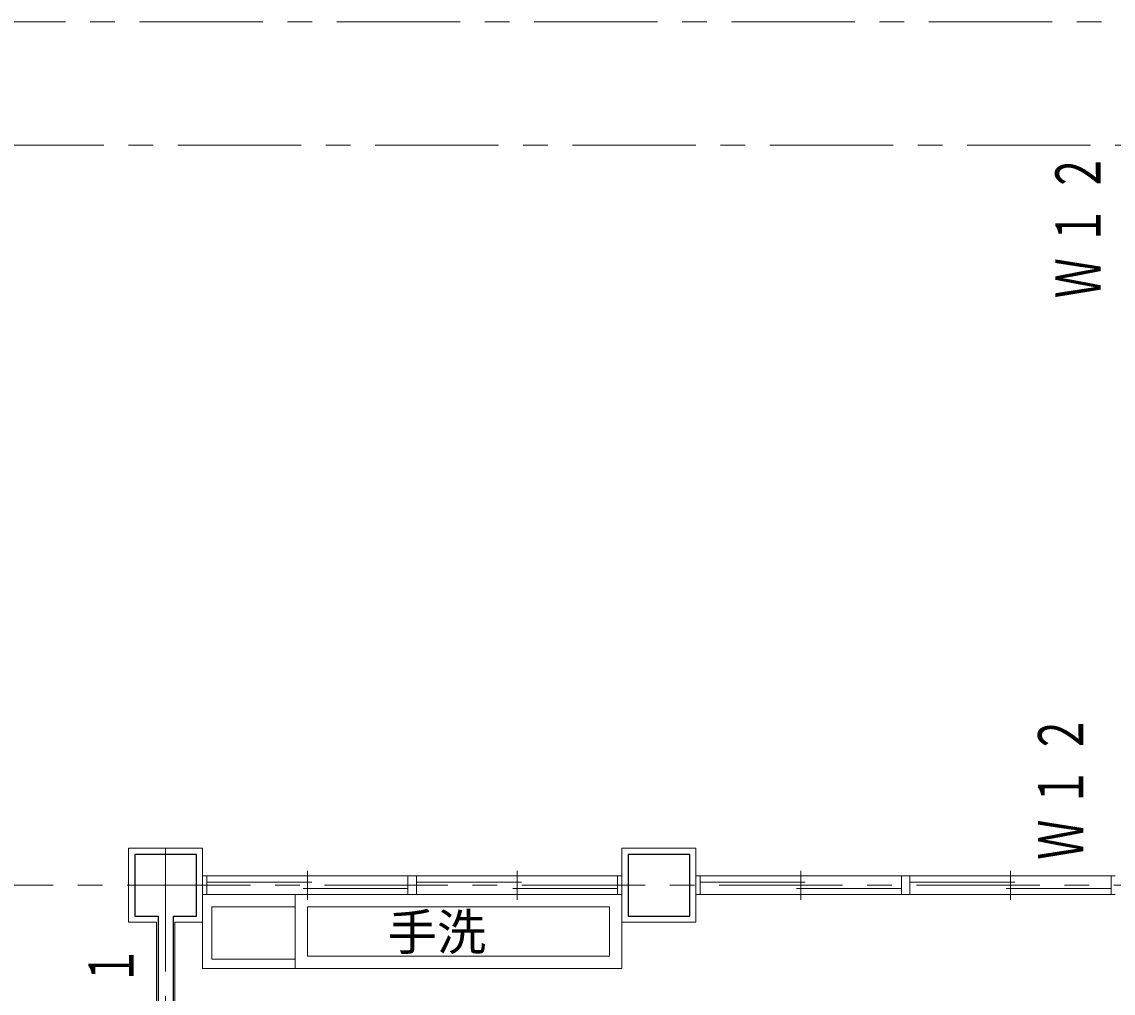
# Model space of a CAD drawing. Units: millimetres at full size, sheet at 1:200; details may follow other scales. Extents: x -55340 to 55340, y -38040 to 38040.
# Drawn here: x -38844 to -29996, y -11321 to -3446 of the extents above; entities that cross this region are included whole.
import ezdxf
from ezdxf.enums import TextEntityAlignment as Align

# ---------------------------------------------------------------- set-up
doc = ezdxf.new("R2010")
doc.units = ezdxf.units.MM
doc.header["$LTSCALE"] = 200
doc.linetypes.add('CHAIN1', pattern=[8, 5, -1, 1, -1])
for name, color, linetype, lineweight in [('0-0_補助線', 4, 'Continuous', 9), ('0-1_通り芯', 3, 'Continuous', 18), ('0-3_外壁', 3, 'Continuous', 18), ('0-5_建具(ｻｯｼ)', 4, 'Continuous', 9), ('2-2_躯体', 2, 'Continuous', 25)]:
    doc.layers.add(name, color=color, linetype=linetype, lineweight=lineweight)
doc.layers.add('2-3_外壁', color=2, linetype='Continuous')
doc.styles.add('ＭＳ ゴシック', font='')
doc.styles.get('ＭＳ ゴシック').set_extended_font_data('MS Gothic')

msp = doc.modelspace()

# ---------------------------------------------------------------- linework, layer by layer
at = {"layer": '0-0_補助線', "color": 3, "lineweight": 18}
for p, q in [((-33978.5, -10145.6), (-33378.5, -10145.6)), ((-33978.5, -10745.6), (-33978.5, -10145.6)), ((-33378.5, -10145.6), (-33378.5, -10745.6)), ((-36528.5, -10563.5), (-36528.5, -10327.8)), ((-34828.5, -10563.5), (-34828.5, -10327.8)), ((-32528.5, -10563.5), (-32528.5, -10327.8)), ((-30828.5, -10563.5), (-30828.5, -10327.8)), ((-37343.5, -10370.6), (-37378.5, -10370.6)), ((-37343.5, -10520.6), (-37343.5, -10370.6)), ((-37343.5, -10419.9), (-36493.5, -10419.9)), ((-35643.5, -10520.6), (-35643.5, -10370.6)), ((-35643.5, -10419.9), (-34793.5, -10419.9)), ((-34013.5, -10370.6), (-33978.5, -10370.6)), ((-34013.5, -10520.6), (-34013.5, -10370.6)), ((-33343.5, -10370.6), (-33378.5, -10370.6)), ((-33343.5, -10520.6), (-33343.5, -10370.6)), ((-33343.5, -10419.9), (-32493.5, -10419.9)), ((-31713.5, -10370.6), (-31643.5, -10370.6)), ((-31713.5, -10520.6), (-31713.5, -10370.6)), ((-31643.5, -10419.9), (-30793.5, -10419.9)), ((-37343.5, -10520.6), (-37378.5, -10520.6)), ((-36563.5, -10471.3), (-35713.5, -10471.3)), ((-35713.5, -10520.6), (-35643.5, -10520.6)), ((-34863.5, -10471.3), (-34013.5, -10471.3)), ((-34013.5, -10520.6), (-33978.5, -10520.6)), ((-33343.5, -10520.6), (-33378.5, -10520.6)), ((-32563.5, -10471.3), (-31713.5, -10471.3)), ((-30863.5, -10471.3), (-30013.5, -10471.3)), ((-30013.5, -10520.6), (-29978.5, -10520.6)), ((-37753.5, -10745.6), (-37753.5, -19145.6)), ((-33378.5, -10745.6), (-33978.5, -10745.6))]:
    msp.add_line(p, q, dxfattribs=at)
for points in [[(-37753.5, -10745.6), (-37978.5, -10745.6), (-37978.5, -10145.6), (-37378.5, -10145.6), (-37378.5, -10745.6), (-37603.5, -10745.6), (-37603.5, -12570.6)], [(-35713.5, -10520.6), (-35713.5, -10370.6), (-35643.5, -10370.6)], [(-31713.5, -10520.6), (-31643.5, -10520.6), (-31643.5, -10370.6)], [(-30013.5, -10520.6), (-30013.5, -10370.6), (-29978.5, -10370.6)]]:
    msp.add_lwpolyline(points, dxfattribs=at)
at = {"layer": '0-1_通り芯', "color": 4, "linetype": 'CHAIN1', "lineweight": 9}
for p, q in [((39909.7, -3445.6), (-43658.8, -3445.6)), ((-25378.5, -4445.6), (-43658.8, -4445.6)), ((-37678.5, -10145.6), (-37678.5, -28254.4)), ((41409.7, -10445.6), (-45158.8, -10445.6))]:
    msp.add_line(p, q, dxfattribs=at)
at = {"layer": '0-5_建具(ｻｯｼ)'}
for p, q in [((-37343.5, -10370.6), (-34013.5, -10370.6)), ((-33343.5, -10370.6), (-30013.5, -10370.6)), ((-34013.5, -10520.6), (-37343.5, -10520.6)), ((-36628.5, -11120.6), (-36628.5, -10520.6)), ((-30013.5, -10520.6), (-33343.5, -10520.6)), ((-37303.5, -11045.6), (-37303.5, -10620.6)), ((-36735.4, -10620.6), (-37303.5, -10620.6)), ((-36628.5, -10620.6), (-37303.5, -10620.6)), ((-36528.5, -11020.6), (-36528.5, -10620.6)), ((-34078.5, -10620.6), (-36528.5, -10620.6)), ((-34078.5, -10620.6), (-36320, -10620.6)), ((-34078.5, -10620.6), (-34078.5, -11020.6)), ((-37378.5, -11120.6), (-37378.5, -10745.6)), ((-33978.5, -10745.6), (-33978.5, -11120.6)), ((-36628.5, -11045.6), (-37303.5, -11045.6)), ((-34078.5, -11020.6), (-36528.5, -11020.6)), ((-33978.5, -11120.6), (-37378.5, -11120.6))]:
    msp.add_line(p, q, dxfattribs=at)
at = {"layer": '2-2_躯体'}
for p, q in [((-37928.5, -10695.6), (-37738.5, -10695.6)), ((-37738.5, -10695.6), (-37738.5, -19195.6)), ((-37618.5, -10695.6), (-37428.5, -10695.6))]:
    msp.add_line(p, q, dxfattribs=at)
for points in [[(-37428.5, -10695.6), (-37428.5, -10195.6), (-37928.5, -10195.6), (-37928.5, -10695.6)], [(-37618.5, -10695.6), (-37618.5, -12585.6), (-37178.5, -12585.6)]]:
    msp.add_lwpolyline(points, dxfattribs=at)
msp.add_lwpolyline([(-33928.5, -10695.6), (-33428.5, -10695.6), (-33428.5, -10195.6), (-33928.5, -10195.6)], close=True, dxfattribs=at)

# ---------------------------------------------------------------- texts
at = {"layer": '0-3_外壁', "color": 2, "style": 'ＭＳ ゴシック'}
msp.add_text('手洗', height=293.3, dxfattribs=at).set_placement((-35878.8, -11059.9), align=Align.BOTTOM_LEFT)
at = {"layer": '2-3_外壁', "char_height": 366.6, "attachment_point": 7, "rotation": 90, "style": 'ＭＳ ゴシック'}
for s, insert in [('\\T1.31;\\W0.65;Ｗ１２', (-30097.9, -5686.5)), ('\\T1.31;\\W0.65;Ｗ１２', (-30238.7, -10239.1)), ('\\T1.31;\\W0.65;Ｗ２１', (-37936.5, -12114))]:
    msp.add_mtext(s, dxfattribs=dict(at, insert=insert))

doc.saveas('drawing.dxf')
